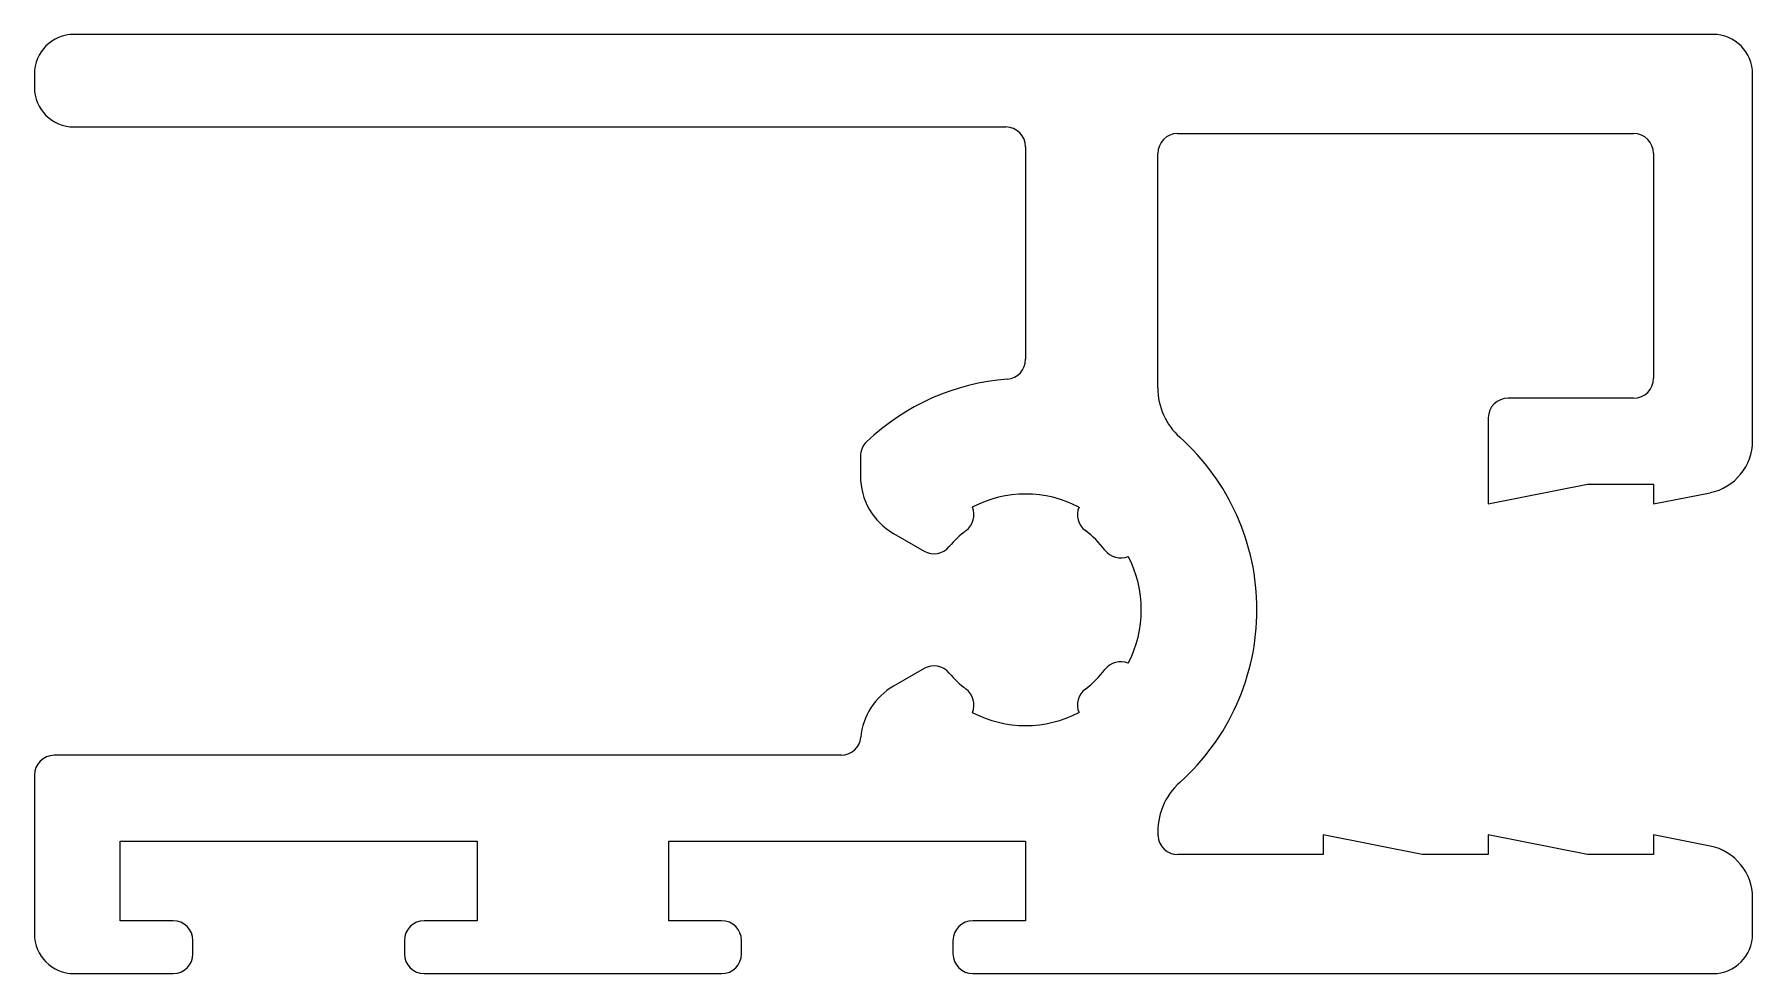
# Model space of a CAD drawing. Extents: x 611.4 to 637.4, y 658.2 to 672.4.
import ezdxf

# ---------------------------------------------------------------- set-up
doc = ezdxf.new("R2010")
doc.units = 0
doc.layers.add('ANA', color=220, linetype='CONTINUOUS')

msp = doc.modelspace()

# ---------------------------------------------------------------- linework, layer by layer
at = {"layer": 'ANA', "color": 0}
for p, q in [((636.798, 672.359), (611.998, 672.359)), ((611.398, 671.759), (611.398, 671.559)), ((637.398, 666.215), (637.398, 671.759)), ((611.998, 670.959), (626.098, 670.959)), ((628.698, 670.859), (635.598, 670.859)), ((626.398, 670.659), (626.398, 667.447)), ((628.398, 667.013), (628.398, 670.559)), ((635.898, 670.559), (635.898, 667.159)), ((635.598, 666.859), (633.698, 666.859)), ((633.398, 666.559), (633.398, 665.259)), ((623.898, 665.982), (623.898, 665.679)), ((633.398, 665.259), (634.898, 665.559)), ((634.898, 665.559), (635.898, 665.559)), ((635.898, 665.559), (635.898, 665.259)), ((635.898, 665.259), (636.755, 665.43)), ((624.398, 664.813), (624.861, 664.546)), ((624.861, 662.771), (624.398, 662.504)), ((623.604, 661.459), (611.698, 661.459)), ((611.398, 661.159), (611.398, 658.759)), ((612.698, 660.159), (618.098, 660.159)), ((612.698, 658.959), (612.698, 660.159)), ((618.098, 660.159), (618.098, 658.959)), ((620.998, 658.959), (620.998, 660.159)), ((620.998, 660.159), (626.398, 660.159)), ((626.398, 660.159), (626.398, 658.959)), ((632.398, 659.959), (630.898, 660.259)), ((630.898, 660.259), (630.898, 659.959)), ((634.898, 659.959), (633.398, 660.259)), ((633.398, 660.259), (633.398, 659.959)), ((636.755, 660.087), (635.898, 660.259)), ((635.898, 660.259), (635.898, 659.959)), ((630.898, 659.959), (628.7, 659.959)), ((633.398, 659.959), (632.398, 659.959)), ((635.898, 659.959), (634.898, 659.959)), ((637.398, 658.759), (637.398, 659.303)), ((613.498, 658.959), (612.698, 658.959)), ((618.098, 658.959), (617.298, 658.959)), ((621.798, 658.959), (620.998, 658.959)), ((626.398, 658.959), (625.598, 658.959)), ((613.798, 658.459), (613.798, 658.659)), ((616.998, 658.659), (616.998, 658.459)), ((622.098, 658.459), (622.098, 658.659)), ((625.298, 658.659), (625.298, 658.459)), ((611.998, 658.159), (613.498, 658.159)), ((617.298, 658.159), (621.798, 658.159)), ((625.598, 658.159), (636.798, 658.159))]:
    msp.add_line(p, q, dxfattribs=at)
for centre, radius, start, end in [((611.998, 671.759), 0.6, 90, 180), ((636.798, 671.759), 0.6, 0, 90), ((611.998, 671.559), 0.6, 180, 270), ((626.098, 670.659), 0.3, 0, 90), ((628.698, 670.559), 0.3, 90, 180), ((635.598, 670.559), 0.3, 0, 90), ((626.098, 667.447), 0.3, 274.5281, 0), ((626.398, 663.659), 3.5, 94.5281, 133.4325), ((629.398, 667.013), 1, 180, 228.1897), ((635.598, 667.159), 0.3, 270, 0), ((633.698, 666.559), 0.3, 90, 180), ((624.198, 665.982), 0.3, 133.4325, 180), ((626.398, 663.659), 3.5, 311.8103, 48.1897), ((636.598, 666.215), 0.8, 281.3099, 0), ((624.898, 665.679), 1, 180, 240), ((626.398, 663.659), 1.75, 62.5439, 117.4561), ((625.315, 665.096), 0.3, 307.0164, 22.6759), ((627.482, 665.096), 0.3, 157.3241, 232.9836), ((626.398, 663.659), 1.5, 127.0164, 140.4059), ((626.398, 663.659), 1.5, 37.0164, 52.9836), ((625.011, 664.806), 0.3, 240, 320.4059), ((627.836, 664.742), 0.3, 217.0164, 292.6759), ((626.398, 663.659), 1.75, 332.5439, 27.4561), ((625.011, 662.511), 0.3, 39.5941, 120), ((626.398, 663.659), 1.5, 307.0164, 322.9836), ((627.836, 662.575), 0.3, 67.3241, 142.9836), ((624.898, 661.638), 1, 120, 174.6715), ((626.398, 663.659), 1.5, 219.5941, 232.9836), ((625.315, 662.221), 0.3, 337.3241, 52.9836), ((627.482, 662.221), 0.3, 127.0164, 202.6759), ((626.398, 663.659), 1.75, 242.5439, 297.4561), ((623.604, 661.759), 0.3, 270, 354.6715), ((611.698, 661.159), 0.3, 90, 180), ((629.398, 660.305), 1, 131.8103, 183.7595), ((628.7, 660.259), 0.3, 183.7595, 270), ((636.598, 659.303), 0.8, 0, 78.6901), ((613.498, 658.659), 0.3, 0, 90), ((617.298, 658.659), 0.3, 90, 180), ((621.798, 658.659), 0.3, 0, 90), ((625.598, 658.659), 0.3, 90, 180), ((611.998, 658.759), 0.6, 180, 270), ((636.798, 658.759), 0.6, 270, 0), ((613.498, 658.459), 0.3, 270, 0), ((617.298, 658.459), 0.3, 180, 270), ((621.798, 658.459), 0.3, 270, 0), ((625.598, 658.459), 0.3, 180, 270)]:
    msp.add_arc(centre, radius, start, end, dxfattribs=at)

doc.saveas('drawing.dxf')
